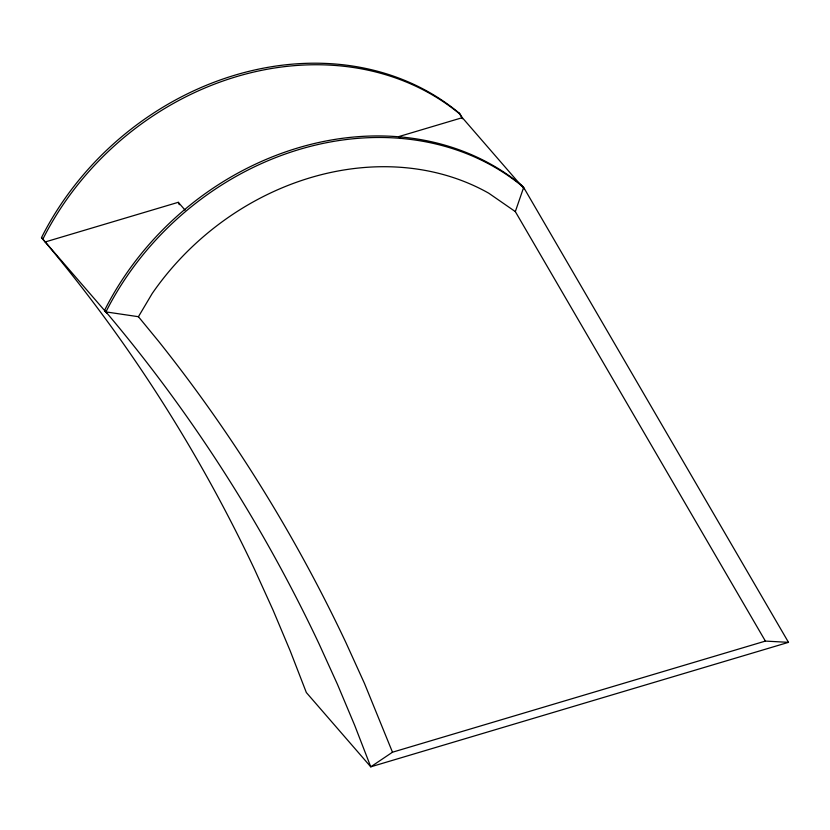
<?xml version="1.0" encoding="UTF-8"?>
<svg xmlns="http://www.w3.org/2000/svg" width="830" height="830" viewBox="0 0 830 830"><rect width="100%" height="100%" fill="white"/><g stroke="black" fill="none" stroke-linecap="round" stroke-linejoin="round"><path stroke-width="1.25" d="M104.57 310.358L105.918 311.904A277.977 234.994 -40.9 0 1 523.657 187.424L788.5 642.347L765.385 641.092L515.326 211.598L523.657 187.424L522.309 185.879A277.977 234.994 -40.9 0 0 104.57 310.358L106.883 313.169L41.5 237.619A277.977 234.994 -40.9 0 1 459.239 113.15L462.31 117.673L521.51 185.93M788.5 642.347L370.761 766.827L354.669 725.296L337.447 684.335L319.104 643.987A2097.327 1773.005 -40.9 0 0 105.918 311.904L138.423 316.707L152.212 293.488A256.159 216.547 -40.9 0 1 488.746 193.203L515.326 211.598M765.385 641.092L392.486 752.208L370.761 766.827L306.343 692.542L290.251 651.011L273.029 610.06L254.696 569.712A2097.327 1773.005 -40.9 0 0 41.5 237.619M45.152 241.976L178.294 202.302L185.069 210.104M462.31 117.673L398.784 136.597L400.475 138.548M138.423 316.707L158.613 341.306A2119.073 1791.389 -40.9 0 1 345.923 642.617L364.453 683.38L392.486 752.208M522.309 185.879L524.041 188.856M459.239 113.15L462.497 118.752M178.294 202.302L179.28 204.699M42.838 239.165A277.977 234.994 -40.9 0 1 460.577 114.696"/></g></svg>
